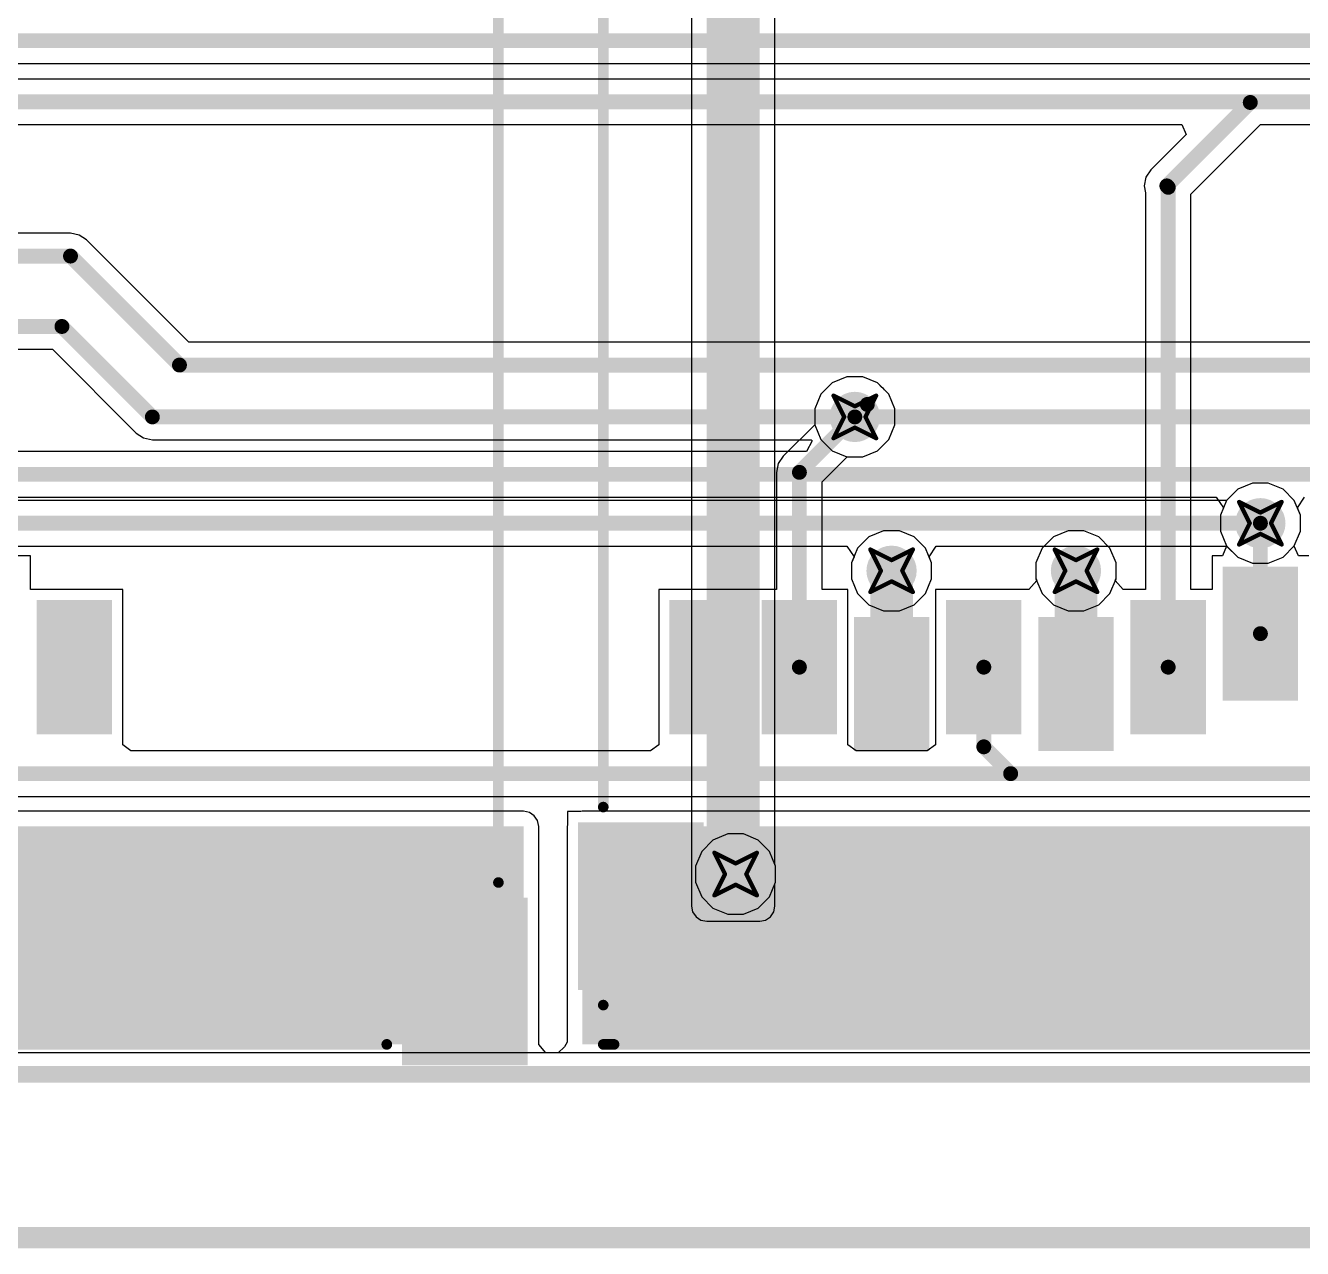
# Model space of a CAD drawing. Header units: inches. Extents: x -3 to 488, y -11 to 93.
# Drawn here: x 70.89 to 86.12, y -9.56 to 5.03 of the extents above; entities that cross this region are included whole.
import ezdxf

# ---------------------------------------------------------------- set-up
doc = ezdxf.new("R2010")
doc.units = ezdxf.units.IN
for name, color, linetype in [('Board Cutout', 216, 'Continuous'), ('Bottom Layer', 5, 'Continuous'), ('Dimension', 6, 'Continuous'), ('Drill Drawing', 1, 'Continuous'), ('Layer 1', 16, 'Continuous'), ('Layer 2', 76, 'Continuous'), ('Top Layer', 1, 'Continuous'), ('Top Overlay', 2, 'Continuous'), ('Top Paste', 8, 'Continuous'), ('Top Solder', 216, 'Continuous'), ('Via Holes', 16, 'Continuous')]:
    doc.layers.add(name, color=color, linetype=linetype)

msp = doc.modelspace()

# ---------------------------------------------------------------- hatches: boundary and pattern name
at = {"layer": 'Bottom Layer'}
h = msp.add_hatch(color=5, dxfattribs=at)
edge = h.paths.add_edge_path()
edge.add_arc((80.783, 0.363), 0.3, 0, 360)
h = msp.add_hatch(color=5, dxfattribs=at)
edge = h.paths.add_edge_path()
edge.add_arc((85.621, -0.905), 0.3, 0, 360)
h = msp.add_hatch(color=5, dxfattribs=at)
edge = h.paths.add_edge_path()
edge.add_arc((81.221, -1.472), 0.3, 0, 360)
h = msp.add_hatch(color=5, dxfattribs=at)
edge = h.paths.add_edge_path()
edge.add_arc((83.421, -1.472), 0.3, 0, 360)
h = msp.add_hatch(color=5, dxfattribs=at)
edge = h.paths.add_edge_path()
edge.add_arc((79.361, -5.09), 0.3, 0, 360)
at = {"layer": 'Layer 1'}
h = msp.add_hatch(color=16, dxfattribs=at)
edge = h.paths.add_edge_path()
edge.add_arc((80.783, 0.363), 0.3, 0, 360)
h = msp.add_hatch(color=16, dxfattribs=at)
edge = h.paths.add_edge_path()
edge.add_arc((85.621, -0.905), 0.3, 0, 360)
h = msp.add_hatch(color=16, dxfattribs=at)
edge = h.paths.add_edge_path()
edge.add_arc((81.221, -1.472), 0.3, 0, 360)
h = msp.add_hatch(color=16, dxfattribs=at)
edge = h.paths.add_edge_path()
edge.add_arc((83.421, -1.472), 0.3, 0, 360)
h = msp.add_hatch(color=16, dxfattribs=at)
edge = h.paths.add_edge_path()
edge.add_arc((79.361, -5.09), 0.3, 0, 360)
at = {"layer": 'Layer 2'}
msp.add_hatch(color=76, dxfattribs=at).paths.add_polyline_path([(79.016, -5.472), (79.648, -5.472), (79.648, 6.978), (79.016, 6.978)])
h = msp.add_hatch(color=76, dxfattribs=at)
edge = h.paths.add_edge_path()
edge.add_arc((80.783, 0.363), 0.3, 0, 360)
h = msp.add_hatch(color=76, dxfattribs=at)
edge = h.paths.add_edge_path()
edge.add_arc((85.621, -0.905), 0.3, 0, 360)
h = msp.add_hatch(color=76, dxfattribs=at)
edge = h.paths.add_edge_path()
edge.add_arc((81.221, -1.472), 0.3, 0, 360)
h = msp.add_hatch(color=76, dxfattribs=at)
edge = h.paths.add_edge_path()
edge.add_arc((83.421, -1.472), 0.3, 0, 360)
h = msp.add_hatch(color=76, dxfattribs=at)
edge = h.paths.add_edge_path()
edge.add_arc((79.361, -5.09), 0.3, 0, 360)
at = {"layer": 'Top Layer'}
h = msp.add_hatch(color=1, dxfattribs=at)
edge = h.paths.add_edge_path()
edge.add_arc((80.783, 0.363), 0.3, 0, 360)
h = msp.add_hatch(color=1, dxfattribs=at)
edge = h.paths.add_edge_path()
edge.add_arc((85.621, -0.905), 0.3, 0, 360)
h = msp.add_hatch(color=1, dxfattribs=at)
edge = h.paths.add_edge_path()
edge.add_arc((81.221, -1.472), 0.3, 0, 360)
h = msp.add_hatch(color=1, dxfattribs=at)
edge = h.paths.add_edge_path()
edge.add_arc((83.421, -1.472), 0.3, 0, 360)
for points in [[(85.221, -1.472), (86.021, -1.472), (86.021, -2.972), (85.221, -2.972)], [(71.07, -1.872), (71.87, -1.872), (71.87, -3.372), (71.07, -3.372)], [(78.621, -1.872), (79.421, -1.872), (79.421, -3.372), (78.621, -3.372)], [(79.721, -1.872), (80.521, -1.872), (80.521, -3.372), (79.721, -3.372)], [(81.921, -1.872), (82.721, -1.872), (82.721, -3.372), (81.921, -3.372)], [(84.121, -1.872), (84.921, -1.872), (84.921, -3.372), (84.121, -3.372)], [(80.821, -2.072), (81.621, -2.072), (81.621, -3.572), (80.821, -3.572)], [(83.021, -2.072), (83.821, -2.072), (83.821, -3.572), (83.021, -3.572)], [(62.28, -7.122), (76.83, -7.122), (76.83, -4.522), (62.28, -4.522)], [(77.531, -7.122), (92.081, -7.122), (92.081, -4.522), (77.531, -4.522)], [(77.531, -4.522), (78.931, -4.522), (78.931, -6.422), (77.531, -6.422)], [(75.43, -5.422), (76.83, -5.422), (76.83, -7.322), (75.43, -7.322)]]:
    msp.add_hatch(color=1, dxfattribs=at).paths.add_polyline_path(points)
h = msp.add_hatch(color=1, dxfattribs=at)
edge = h.paths.add_edge_path()
edge.add_arc((79.361, -5.09), 0.3, 0, 360)
at = {"layer": 'Top Paste'}
for points in [[(85.221, -1.472), (86.021, -1.472), (86.021, -2.972), (85.221, -2.972)], [(71.07, -1.872), (71.87, -1.872), (71.87, -3.372), (71.07, -3.372)], [(78.621, -1.872), (79.421, -1.872), (79.421, -3.372), (78.621, -3.372)], [(79.721, -1.872), (80.521, -1.872), (80.521, -3.372), (79.721, -3.372)], [(81.921, -1.872), (82.721, -1.872), (82.721, -3.372), (81.921, -3.372)], [(84.121, -1.872), (84.921, -1.872), (84.921, -3.372), (84.121, -3.372)], [(80.821, -2.072), (81.621, -2.072), (81.621, -3.572), (80.821, -3.572)], [(83.021, -2.072), (83.821, -2.072), (83.821, -3.572), (83.021, -3.572)], [(77.531, -4.522), (78.931, -4.522), (78.931, -6.422), (77.531, -6.422)], [(75.43, -5.422), (76.83, -5.422), (76.83, -7.322), (75.43, -7.322)]]:
    msp.add_hatch(color=8, dxfattribs=at).paths.add_polyline_path(points)
at = {"layer": 'Top Solder'}
for points in [[(85.171, -1.422), (86.071, -1.422), (86.071, -3.022), (85.171, -3.022)], [(71.02, -1.822), (71.92, -1.822), (71.92, -3.422), (71.02, -3.422)], [(78.571, -1.822), (79.471, -1.822), (79.471, -3.422), (78.571, -3.422)], [(79.671, -1.822), (80.571, -1.822), (80.571, -3.422), (79.671, -3.422)], [(81.871, -1.822), (82.771, -1.822), (82.771, -3.422), (81.871, -3.422)], [(84.071, -1.822), (84.971, -1.822), (84.971, -3.422), (84.071, -3.422)], [(80.771, -2.022), (81.671, -2.022), (81.671, -3.622), (80.771, -3.622)], [(82.971, -2.022), (83.871, -2.022), (83.871, -3.622), (82.971, -3.622)], [(77.481, -4.472), (78.981, -4.472), (78.981, -6.472), (77.481, -6.472)], [(75.38, -5.372), (76.88, -5.372), (76.88, -7.372), (75.38, -7.372)]]:
    msp.add_hatch(color=216, dxfattribs=at).paths.add_polyline_path(points)
at = {"layer": 'Via Holes'}
h = msp.add_hatch(color=7, dxfattribs=at)
edge = h.paths.add_edge_path()
edge.add_arc((80.783, 0.363), 0.15, 0, 360)
h = msp.add_hatch(color=7, dxfattribs=at)
edge = h.paths.add_edge_path()
edge.add_arc((85.621, -0.905), 0.15, 0, 360)
h = msp.add_hatch(color=7, dxfattribs=at)
edge = h.paths.add_edge_path()
edge.add_arc((81.221, -1.472), 0.15, 0, 360)
h = msp.add_hatch(color=7, dxfattribs=at)
edge = h.paths.add_edge_path()
edge.add_arc((83.421, -1.472), 0.15, 0, 360)
h = msp.add_hatch(color=7, dxfattribs=at)
edge = h.paths.add_edge_path()
edge.add_arc((79.361, -5.09), 0.15, 0, 360)

# ---------------------------------------------------------------- linework, layer by layer
at = {"layer": 'Board Cutout'}
msp.add_lwpolyline([(62.09, -7.48, 0.2, 0.2, 0), (122.978, -7.48, 0.2, 0.2, 0)], format="xyseb", dxfattribs=at)
at = {"layer": 'Bottom Layer'}
for p, q in [((80.512, 0.768), (80.378, 0.634)), ((80.688, 0.841), (80.512, 0.768)), ((80.878, 0.841), (80.688, 0.841)), ((81.054, 0.768), (80.878, 0.841)), ((81.188, 0.634), (81.054, 0.768)), ((80.378, 0.634), (80.305, 0.458)), ((81.261, 0.458), (81.188, 0.634)), ((80.305, 0.458), (80.305, 0.268)), ((81.261, 0.268), (81.261, 0.458)), ((80.305, 0.268), (80.378, 0.093)), ((81.188, 0.093), (81.261, 0.268)), ((80.378, 0.093), (80.512, -0.042)), ((81.054, -0.042), (81.188, 0.093)), ((80.512, -0.042), (80.688, -0.114)), ((80.688, -0.114), (80.878, -0.114)), ((80.878, -0.114), (81.054, -0.042)), ((85.526, -0.427), (85.351, -0.5)), ((85.716, -0.427), (85.526, -0.427)), ((85.892, -0.5), (85.716, -0.427)), ((85.351, -0.5), (85.218, -0.633)), ((86.026, -0.635), (85.892, -0.5)), ((85.218, -0.633), (69.096, -0.633)), ((86.099, -0.81), (86.026, -0.635)), ((86.099, -1), (86.099, -0.81)), ((86.026, -1.176), (86.099, -1)), ((66.503, -1.177), (80.689, -1.177)), ((80.689, -1.177), (80.774, -1.304)), ((81.669, -1.304), (81.754, -1.177)), ((81.754, -1.177), (85.218, -1.177)), ((85.218, -1.177), (85.351, -1.31)), ((85.892, -1.31), (86.026, -1.176)), ((80.774, -1.304), (80.744, -1.377)), ((81.699, -1.377), (81.669, -1.304)), ((85.351, -1.31), (85.526, -1.383)), ((85.716, -1.383), (85.892, -1.31)), ((80.744, -1.377), (80.744, -1.567)), ((81.699, -1.567), (81.699, -1.377)), ((85.526, -1.383), (85.716, -1.383)), ((80.744, -1.567), (80.816, -1.743)), ((81.626, -1.743), (81.699, -1.567)), ((80.816, -1.743), (80.951, -1.877)), ((81.492, -1.877), (81.626, -1.743)), ((80.951, -1.877), (81.126, -1.95)), ((81.126, -1.95), (81.316, -1.95)), ((81.316, -1.95), (81.492, -1.877)), ((79.09, -4.685), (78.956, -4.819)), ((79.266, -4.612), (79.09, -4.685)), ((79.456, -4.612), (79.266, -4.612)), ((79.631, -4.685), (79.456, -4.612)), ((79.766, -4.819), (79.631, -4.685)), ((78.956, -4.819), (78.883, -4.995)), ((79.838, -4.995), (79.766, -4.819)), ((78.883, -4.995), (78.883, -5.185)), ((79.838, -5.185), (79.838, -4.995)), ((78.883, -5.185), (78.956, -5.361)), ((79.766, -5.361), (79.838, -5.185)), ((78.956, -5.361), (79.09, -5.495)), ((79.631, -5.495), (79.766, -5.361)), ((79.09, -5.495), (79.266, -5.568)), ((79.266, -5.568), (79.456, -5.568)), ((79.456, -5.568), (79.631, -5.495)), ((106.931, -7.221), (62.09, -7.221))]:
    msp.add_line(p, q, dxfattribs=at)
msp.add_lwpolyline([(65.923, -0.905, 0.178, 0.178, 0), (85.621, -0.905, 0.178, 0.178, 0)], format="xyseb", dxfattribs=at)
msp.add_lwpolyline([(85.577, -0.905, 0.0889, 0.0889, 1), (85.666, -0.905, 0.0889, 0.0889, 1)], format="xyseb", close=True, dxfattribs=at)
at = {"layer": 'Dimension'}
msp.add_lwpolyline([(67.831, -9.429, 0.254, 0.254, 0), (124.998, -9.429, 0.254, 0.254, 0)], format="xyseb", dxfattribs=at)
at = {"layer": 'Drill Drawing'}
for points in [[(80.529, 0.617, 0.0508, 0.0508, 0), (80.783, 0.49, 0.0508, 0.0508, 0)], [(80.529, 0.617, 0.0508, 0.0508, 0), (80.656, 0.363, 0.0508, 0.0508, 0)], [(80.783, 0.49, 0.0508, 0.0508, 0), (81.037, 0.617, 0.0508, 0.0508, 0)], [(80.91, 0.363, 0.0508, 0.0508, 0), (81.037, 0.617, 0.0508, 0.0508, 0)], [(80.529, 0.109, 0.0508, 0.0508, 0), (80.656, 0.363, 0.0508, 0.0508, 0)], [(80.91, 0.363, 0.0508, 0.0508, 0), (81.037, 0.109, 0.0508, 0.0508, 0)], [(80.529, 0.109, 0.0508, 0.0508, 0), (80.783, 0.236, 0.0508, 0.0508, 0)], [(80.783, 0.236, 0.0508, 0.0508, 0), (81.037, 0.109, 0.0508, 0.0508, 0)], [(85.367, -0.651, 0.0508, 0.0508, 0), (85.621, -0.778, 0.0508, 0.0508, 0)], [(85.367, -0.651, 0.0508, 0.0508, 0), (85.494, -0.905, 0.0508, 0.0508, 0)], [(85.621, -0.778, 0.0508, 0.0508, 0), (85.875, -0.651, 0.0508, 0.0508, 0)], [(85.748, -0.905, 0.0508, 0.0508, 0), (85.875, -0.651, 0.0508, 0.0508, 0)], [(85.367, -1.159, 0.0508, 0.0508, 0), (85.494, -0.905, 0.0508, 0.0508, 0)], [(85.748, -0.905, 0.0508, 0.0508, 0), (85.875, -1.159, 0.0508, 0.0508, 0)], [(85.367, -1.159, 0.0508, 0.0508, 0), (85.621, -1.032, 0.0508, 0.0508, 0)], [(85.621, -1.032, 0.0508, 0.0508, 0), (85.875, -1.159, 0.0508, 0.0508, 0)], [(80.967, -1.218, 0.0508, 0.0508, 0), (81.221, -1.345, 0.0508, 0.0508, 0)], [(80.967, -1.218, 0.0508, 0.0508, 0), (81.094, -1.472, 0.0508, 0.0508, 0)], [(81.221, -1.345, 0.0508, 0.0508, 0), (81.475, -1.218, 0.0508, 0.0508, 0)], [(81.348, -1.472, 0.0508, 0.0508, 0), (81.475, -1.218, 0.0508, 0.0508, 0)], [(83.167, -1.218, 0.0508, 0.0508, 0), (83.421, -1.345, 0.0508, 0.0508, 0)], [(83.167, -1.218, 0.0508, 0.0508, 0), (83.294, -1.472, 0.0508, 0.0508, 0)], [(83.421, -1.345, 0.0508, 0.0508, 0), (83.675, -1.218, 0.0508, 0.0508, 0)], [(83.548, -1.472, 0.0508, 0.0508, 0), (83.675, -1.218, 0.0508, 0.0508, 0)], [(80.967, -1.726, 0.0508, 0.0508, 0), (81.094, -1.472, 0.0508, 0.0508, 0)], [(81.348, -1.472, 0.0508, 0.0508, 0), (81.475, -1.726, 0.0508, 0.0508, 0)], [(83.167, -1.726, 0.0508, 0.0508, 0), (83.294, -1.472, 0.0508, 0.0508, 0)], [(83.548, -1.472, 0.0508, 0.0508, 0), (83.675, -1.726, 0.0508, 0.0508, 0)], [(80.967, -1.726, 0.0508, 0.0508, 0), (81.221, -1.599, 0.0508, 0.0508, 0)], [(81.221, -1.599, 0.0508, 0.0508, 0), (81.475, -1.726, 0.0508, 0.0508, 0)], [(83.167, -1.726, 0.0508, 0.0508, 0), (83.421, -1.599, 0.0508, 0.0508, 0)], [(83.421, -1.599, 0.0508, 0.0508, 0), (83.675, -1.726, 0.0508, 0.0508, 0)], [(79.107, -4.836, 0.0508, 0.0508, 0), (79.361, -4.963, 0.0508, 0.0508, 0)], [(79.107, -4.836, 0.0508, 0.0508, 0), (79.234, -5.09, 0.0508, 0.0508, 0)], [(79.361, -4.963, 0.0508, 0.0508, 0), (79.615, -4.836, 0.0508, 0.0508, 0)], [(79.488, -5.09, 0.0508, 0.0508, 0), (79.615, -4.836, 0.0508, 0.0508, 0)], [(79.107, -5.344, 0.0508, 0.0508, 0), (79.234, -5.09, 0.0508, 0.0508, 0)], [(79.488, -5.09, 0.0508, 0.0508, 0), (79.615, -5.344, 0.0508, 0.0508, 0)], [(79.107, -5.344, 0.0508, 0.0508, 0), (79.361, -5.217, 0.0508, 0.0508, 0)], [(79.361, -5.217, 0.0508, 0.0508, 0), (79.615, -5.344, 0.0508, 0.0508, 0)]]:
    msp.add_lwpolyline(points, format="xyseb", dxfattribs=at)
for points in [[(80.516, 0.617, 0.0254, 0.0254, 1), (80.542, 0.617, 0.0254, 0.0254, 1)], [(80.516, 0.617, 0.0254, 0.0254, 1), (80.542, 0.617, 0.0254, 0.0254, 1)], [(81.024, 0.617, 0.0254, 0.0254, 1), (81.05, 0.617, 0.0254, 0.0254, 1)], [(81.024, 0.617, 0.0254, 0.0254, 1), (81.05, 0.617, 0.0254, 0.0254, 1)], [(80.77, 0.49, 0.0254, 0.0254, 1), (80.796, 0.49, 0.0254, 0.0254, 1)], [(80.77, 0.49, 0.0254, 0.0254, 1), (80.796, 0.49, 0.0254, 0.0254, 1)], [(80.643, 0.363, 0.0254, 0.0254, 1), (80.669, 0.363, 0.0254, 0.0254, 1)], [(80.643, 0.363, 0.0254, 0.0254, 1), (80.669, 0.363, 0.0254, 0.0254, 1)], [(80.897, 0.363, 0.0254, 0.0254, 1), (80.923, 0.363, 0.0254, 0.0254, 1)], [(80.897, 0.363, 0.0254, 0.0254, 1), (80.923, 0.363, 0.0254, 0.0254, 1)], [(80.77, 0.236, 0.0254, 0.0254, 1), (80.796, 0.236, 0.0254, 0.0254, 1)], [(80.77, 0.236, 0.0254, 0.0254, 1), (80.796, 0.236, 0.0254, 0.0254, 1)], [(80.516, 0.109, 0.0254, 0.0254, 1), (80.542, 0.109, 0.0254, 0.0254, 1)], [(80.516, 0.109, 0.0254, 0.0254, 1), (80.542, 0.109, 0.0254, 0.0254, 1)], [(81.024, 0.109, 0.0254, 0.0254, 1), (81.05, 0.109, 0.0254, 0.0254, 1)], [(81.024, 0.109, 0.0254, 0.0254, 1), (81.05, 0.109, 0.0254, 0.0254, 1)], [(85.355, -0.651, 0.0254, 0.0254, 1), (85.38, -0.651, 0.0254, 0.0254, 1)], [(85.355, -0.651, 0.0254, 0.0254, 1), (85.38, -0.651, 0.0254, 0.0254, 1)], [(85.609, -0.778, 0.0254, 0.0254, 1), (85.634, -0.778, 0.0254, 0.0254, 1)], [(85.609, -0.778, 0.0254, 0.0254, 1), (85.634, -0.778, 0.0254, 0.0254, 1)], [(85.863, -0.651, 0.0254, 0.0254, 1), (85.888, -0.651, 0.0254, 0.0254, 1)], [(85.863, -0.651, 0.0254, 0.0254, 1), (85.888, -0.651, 0.0254, 0.0254, 1)], [(85.482, -0.905, 0.0254, 0.0254, 1), (85.507, -0.905, 0.0254, 0.0254, 1)], [(85.482, -0.905, 0.0254, 0.0254, 1), (85.507, -0.905, 0.0254, 0.0254, 1)], [(85.736, -0.905, 0.0254, 0.0254, 1), (85.761, -0.905, 0.0254, 0.0254, 1)], [(85.736, -0.905, 0.0254, 0.0254, 1), (85.761, -0.905, 0.0254, 0.0254, 1)], [(85.609, -1.032, 0.0254, 0.0254, 1), (85.634, -1.032, 0.0254, 0.0254, 1)], [(85.609, -1.032, 0.0254, 0.0254, 1), (85.634, -1.032, 0.0254, 0.0254, 1)], [(80.955, -1.218, 0.0254, 0.0254, 1), (80.98, -1.218, 0.0254, 0.0254, 1)], [(80.955, -1.218, 0.0254, 0.0254, 1), (80.98, -1.218, 0.0254, 0.0254, 1)], [(81.463, -1.218, 0.0254, 0.0254, 1), (81.488, -1.218, 0.0254, 0.0254, 1)], [(81.463, -1.218, 0.0254, 0.0254, 1), (81.488, -1.218, 0.0254, 0.0254, 1)], [(83.155, -1.218, 0.0254, 0.0254, 1), (83.18, -1.218, 0.0254, 0.0254, 1)], [(83.155, -1.218, 0.0254, 0.0254, 1), (83.18, -1.218, 0.0254, 0.0254, 1)], [(83.663, -1.218, 0.0254, 0.0254, 1), (83.688, -1.218, 0.0254, 0.0254, 1)], [(83.663, -1.218, 0.0254, 0.0254, 1), (83.688, -1.218, 0.0254, 0.0254, 1)], [(85.355, -1.159, 0.0254, 0.0254, 1), (85.38, -1.159, 0.0254, 0.0254, 1)], [(85.355, -1.159, 0.0254, 0.0254, 1), (85.38, -1.159, 0.0254, 0.0254, 1)], [(85.863, -1.159, 0.0254, 0.0254, 1), (85.888, -1.159, 0.0254, 0.0254, 1)], [(85.863, -1.159, 0.0254, 0.0254, 1), (85.888, -1.159, 0.0254, 0.0254, 1)], [(81.209, -1.345, 0.0254, 0.0254, 1), (81.234, -1.345, 0.0254, 0.0254, 1)], [(81.209, -1.345, 0.0254, 0.0254, 1), (81.234, -1.345, 0.0254, 0.0254, 1)], [(83.409, -1.345, 0.0254, 0.0254, 1), (83.434, -1.345, 0.0254, 0.0254, 1)], [(83.409, -1.345, 0.0254, 0.0254, 1), (83.434, -1.345, 0.0254, 0.0254, 1)], [(81.082, -1.472, 0.0254, 0.0254, 1), (81.107, -1.472, 0.0254, 0.0254, 1)], [(81.082, -1.472, 0.0254, 0.0254, 1), (81.107, -1.472, 0.0254, 0.0254, 1)], [(81.336, -1.472, 0.0254, 0.0254, 1), (81.361, -1.472, 0.0254, 0.0254, 1)], [(81.336, -1.472, 0.0254, 0.0254, 1), (81.361, -1.472, 0.0254, 0.0254, 1)], [(83.282, -1.472, 0.0254, 0.0254, 1), (83.307, -1.472, 0.0254, 0.0254, 1)], [(83.282, -1.472, 0.0254, 0.0254, 1), (83.307, -1.472, 0.0254, 0.0254, 1)], [(83.536, -1.472, 0.0254, 0.0254, 1), (83.561, -1.472, 0.0254, 0.0254, 1)], [(83.536, -1.472, 0.0254, 0.0254, 1), (83.561, -1.472, 0.0254, 0.0254, 1)], [(81.209, -1.599, 0.0254, 0.0254, 1), (81.234, -1.599, 0.0254, 0.0254, 1)], [(81.209, -1.599, 0.0254, 0.0254, 1), (81.234, -1.599, 0.0254, 0.0254, 1)], [(83.409, -1.599, 0.0254, 0.0254, 1), (83.434, -1.599, 0.0254, 0.0254, 1)], [(83.409, -1.599, 0.0254, 0.0254, 1), (83.434, -1.599, 0.0254, 0.0254, 1)], [(80.955, -1.726, 0.0254, 0.0254, 1), (80.98, -1.726, 0.0254, 0.0254, 1)], [(80.955, -1.726, 0.0254, 0.0254, 1), (80.98, -1.726, 0.0254, 0.0254, 1)], [(81.463, -1.726, 0.0254, 0.0254, 1), (81.488, -1.726, 0.0254, 0.0254, 1)], [(81.463, -1.726, 0.0254, 0.0254, 1), (81.488, -1.726, 0.0254, 0.0254, 1)], [(83.155, -1.726, 0.0254, 0.0254, 1), (83.18, -1.726, 0.0254, 0.0254, 1)], [(83.155, -1.726, 0.0254, 0.0254, 1), (83.18, -1.726, 0.0254, 0.0254, 1)], [(83.663, -1.726, 0.0254, 0.0254, 1), (83.688, -1.726, 0.0254, 0.0254, 1)], [(83.663, -1.726, 0.0254, 0.0254, 1), (83.688, -1.726, 0.0254, 0.0254, 1)], [(79.094, -4.836, 0.0254, 0.0254, 1), (79.119, -4.836, 0.0254, 0.0254, 1)], [(79.094, -4.836, 0.0254, 0.0254, 1), (79.119, -4.836, 0.0254, 0.0254, 1)], [(79.602, -4.836, 0.0254, 0.0254, 1), (79.627, -4.836, 0.0254, 0.0254, 1)], [(79.602, -4.836, 0.0254, 0.0254, 1), (79.627, -4.836, 0.0254, 0.0254, 1)], [(79.348, -4.963, 0.0254, 0.0254, 1), (79.373, -4.963, 0.0254, 0.0254, 1)], [(79.348, -4.963, 0.0254, 0.0254, 1), (79.373, -4.963, 0.0254, 0.0254, 1)], [(79.221, -5.09, 0.0254, 0.0254, 1), (79.246, -5.09, 0.0254, 0.0254, 1)], [(79.221, -5.09, 0.0254, 0.0254, 1), (79.246, -5.09, 0.0254, 0.0254, 1)], [(79.475, -5.09, 0.0254, 0.0254, 1), (79.5, -5.09, 0.0254, 0.0254, 1)], [(79.475, -5.09, 0.0254, 0.0254, 1), (79.5, -5.09, 0.0254, 0.0254, 1)], [(79.094, -5.344, 0.0254, 0.0254, 1), (79.119, -5.344, 0.0254, 0.0254, 1)], [(79.094, -5.344, 0.0254, 0.0254, 1), (79.119, -5.344, 0.0254, 0.0254, 1)], [(79.348, -5.217, 0.0254, 0.0254, 1), (79.373, -5.217, 0.0254, 0.0254, 1)], [(79.348, -5.217, 0.0254, 0.0254, 1), (79.373, -5.217, 0.0254, 0.0254, 1)], [(79.602, -5.344, 0.0254, 0.0254, 1), (79.627, -5.344, 0.0254, 0.0254, 1)], [(79.602, -5.344, 0.0254, 0.0254, 1), (79.627, -5.344, 0.0254, 0.0254, 1)]]:
    msp.add_lwpolyline(points, format="xyseb", close=True, dxfattribs=at)
at = {"layer": 'Layer 1'}
for p, q in [((65.636, 4.579), (101.096, 4.579)), ((71.426, 2.554), (66.385, 2.554)), ((71.53, 2.533), (71.426, 2.554)), ((71.618, 2.474), (71.53, 2.533)), ((72.838, 1.254), (71.618, 2.474)), ((99.525, 1.254), (72.838, 1.254)), ((70.713, 1.17), (71.211, 1.17)), ((71.211, 1.17), (72.21, 0.171)), ((72.21, 0.171), (72.298, 0.112)), ((72.298, 0.112), (72.402, 0.091)), ((72.402, 0.091), (80.263, 0.091)), ((80.273, 0.076), (80.205, -0.051)), ((80.263, 0.091), (80.273, 0.076)), ((80.205, -0.051), (68.974, -0.051)), ((68.974, -0.594), (85.095, -0.594)), ((85.095, -0.594), (85.18, -0.721)), ((86.062, -0.721), (86.147, -0.594)), ((85.18, -0.721), (85.144, -0.81)), ((86.099, -0.81), (86.062, -0.721)), ((85.144, -0.81), (85.144, -1)), ((86.099, -1), (86.099, -0.81)), ((83.326, -0.994), (83.151, -1.067)), ((83.516, -0.994), (83.326, -0.994)), ((83.692, -1.067), (83.516, -0.994)), ((85.144, -1), (85.216, -1.176)), ((86.026, -1.176), (86.099, -1)), ((83.016, -1.201), (82.944, -1.377)), ((83.151, -1.067), (83.016, -1.201)), ((83.826, -1.201), (83.692, -1.067)), ((83.899, -1.377), (83.826, -1.201)), ((85.216, -1.176), (85.351, -1.31)), ((85.892, -1.31), (86.026, -1.176)), ((85.351, -1.31), (85.526, -1.383)), ((85.716, -1.383), (85.892, -1.31)), ((82.944, -1.377), (82.944, -1.567)), ((83.899, -1.567), (83.899, -1.377)), ((85.526, -1.383), (85.716, -1.383)), ((82.944, -1.567), (83.016, -1.743)), ((83.826, -1.743), (83.899, -1.567)), ((83.016, -1.743), (83.151, -1.877)), ((83.692, -1.877), (83.826, -1.743)), ((83.151, -1.877), (83.326, -1.95)), ((83.326, -1.95), (83.516, -1.95)), ((83.516, -1.95), (83.692, -1.877)), ((79.09, -4.685), (78.956, -4.819)), ((79.266, -4.612), (79.09, -4.685)), ((79.456, -4.612), (79.266, -4.612)), ((79.631, -4.685), (79.456, -4.612)), ((79.766, -4.819), (79.631, -4.685)), ((78.956, -4.819), (78.883, -4.995)), ((79.838, -4.995), (79.766, -4.819)), ((78.883, -4.995), (78.883, -5.185)), ((79.838, -5.185), (79.838, -4.995)), ((78.883, -5.185), (78.956, -5.361)), ((79.766, -5.361), (79.838, -5.185)), ((78.956, -5.361), (79.09, -5.495)), ((79.631, -5.495), (79.766, -5.361)), ((79.09, -5.495), (79.266, -5.568)), ((79.266, -5.568), (79.456, -5.568)), ((79.456, -5.568), (79.631, -5.495)), ((122.978, -7.221), (62.09, -7.221))]:
    msp.add_line(p, q, dxfattribs=at)
for points in [[(65.636, 4.851, 0.178, 0.178, 0), (120.472, 4.851, 0.178, 0.178, 0)], [(65.981, 2.282, 0.178, 0.178, 0), (71.426, 2.282, 0.178, 0.178, 0)], [(71.426, 2.282, 0.178, 0.178, 0), (72.726, 0.982, 0.178, 0.178, 0)], [(64.209, 1.442, 0.178, 0.178, 0), (71.323, 1.442, 0.178, 0.178, 0)], [(71.323, 1.442, 0.178, 0.178, 0), (72.402, 0.363, 0.178, 0.178, 0)], [(72.726, 0.982, 0.178, 0.178, 0), (99.638, 0.982, 0.178, 0.178, 0)], [(72.402, 0.363, 0.178, 0.178, 0), (80.783, 0.363, 0.178, 0.178, 0)], [(80.783, 0.363, 0.178, 0.178, 0), (96.035, 0.363, 0.178, 0.178, 0)], [(68.57, -0.322, 0.178, 0.178, 0), (116.024, -0.322, 0.178, 0.178, 0)]]:
    msp.add_lwpolyline(points, format="xyseb", dxfattribs=at)
for points in [[(71.381, 2.282, 0.0889, 0.0889, 1), (71.47, 2.282, 0.0889, 0.0889, 1)], [(71.381, 2.282, 0.0889, 0.0889, 1), (71.47, 2.282, 0.0889, 0.0889, 1)], [(71.279, 1.442, 0.0889, 0.0889, 1), (71.368, 1.442, 0.0889, 0.0889, 1)], [(71.279, 1.442, 0.0889, 0.0889, 1), (71.368, 1.442, 0.0889, 0.0889, 1)], [(72.681, 0.982, 0.0889, 0.0889, 1), (72.77, 0.982, 0.0889, 0.0889, 1)], [(72.681, 0.982, 0.0889, 0.0889, 1), (72.77, 0.982, 0.0889, 0.0889, 1)], [(72.358, 0.363, 0.0889, 0.0889, 1), (72.446, 0.363, 0.0889, 0.0889, 1)], [(72.358, 0.363, 0.0889, 0.0889, 1), (72.446, 0.363, 0.0889, 0.0889, 1)], [(80.739, 0.363, 0.0889, 0.0889, 1), (80.827, 0.363, 0.0889, 0.0889, 1)], [(80.739, 0.363, 0.0889, 0.0889, 1), (80.827, 0.363, 0.0889, 0.0889, 1)]]:
    msp.add_lwpolyline(points, format="xyseb", close=True, dxfattribs=at)
at = {"layer": 'Layer 2'}
for p, q in [((78.834, 6.978), (78.834, -5.472)), ((79.829, -4.973), (79.829, 6.329)), ((80.512, 0.768), (80.378, 0.634)), ((80.688, 0.841), (80.512, 0.768)), ((80.878, 0.841), (80.688, 0.841)), ((81.054, 0.768), (80.878, 0.841)), ((81.188, 0.634), (81.054, 0.768)), ((80.378, 0.634), (80.305, 0.458)), ((81.261, 0.458), (81.188, 0.634)), ((80.305, 0.458), (80.305, 0.268)), ((81.261, 0.268), (81.261, 0.458)), ((80.305, 0.268), (80.378, 0.093)), ((81.188, 0.093), (81.261, 0.268)), ((80.378, 0.093), (80.512, -0.042)), ((81.054, -0.042), (81.188, 0.093)), ((80.512, -0.042), (80.688, -0.114)), ((80.688, -0.114), (80.878, -0.114)), ((80.878, -0.114), (81.054, -0.042)), ((85.526, -0.427), (85.351, -0.5)), ((85.716, -0.427), (85.526, -0.427)), ((85.892, -0.5), (85.716, -0.427)), ((85.351, -0.5), (85.216, -0.635)), ((86.026, -0.635), (85.892, -0.5)), ((85.216, -0.635), (85.144, -0.81)), ((86.099, -0.81), (86.026, -0.635)), ((85.144, -0.81), (85.144, -1)), ((86.099, -1), (86.099, -0.81)), ((81.126, -0.994), (80.951, -1.067)), ((81.316, -0.994), (81.126, -0.994)), ((81.492, -1.067), (81.316, -0.994)), ((83.326, -0.994), (83.151, -1.067)), ((83.516, -0.994), (83.326, -0.994)), ((83.692, -1.067), (83.516, -0.994)), ((85.144, -1), (85.216, -1.176)), ((86.026, -1.176), (86.099, -1)), ((80.816, -1.201), (80.744, -1.377)), ((80.951, -1.067), (80.816, -1.201)), ((81.626, -1.201), (81.492, -1.067)), ((81.699, -1.377), (81.626, -1.201)), ((83.016, -1.201), (82.944, -1.377)), ((83.151, -1.067), (83.016, -1.201)), ((83.826, -1.201), (83.692, -1.067)), ((83.899, -1.377), (83.826, -1.201)), ((85.216, -1.176), (85.351, -1.31)), ((85.892, -1.31), (86.026, -1.176)), ((85.351, -1.31), (85.526, -1.383)), ((85.716, -1.383), (85.892, -1.31)), ((80.744, -1.377), (80.744, -1.567)), ((81.699, -1.567), (81.699, -1.377)), ((82.944, -1.377), (82.944, -1.567)), ((83.899, -1.567), (83.899, -1.377)), ((85.526, -1.383), (85.716, -1.383)), ((80.744, -1.567), (80.816, -1.743)), ((81.626, -1.743), (81.699, -1.567)), ((82.944, -1.567), (83.016, -1.743)), ((83.826, -1.743), (83.899, -1.567)), ((80.816, -1.743), (80.951, -1.877)), ((81.492, -1.877), (81.626, -1.743)), ((83.016, -1.743), (83.151, -1.877)), ((83.692, -1.877), (83.826, -1.743)), ((80.951, -1.877), (81.126, -1.95)), ((81.126, -1.95), (81.316, -1.95)), ((81.316, -1.95), (81.492, -1.877)), ((83.151, -1.877), (83.326, -1.95)), ((83.326, -1.95), (83.516, -1.95)), ((83.516, -1.95), (83.692, -1.877)), ((79.838, -4.995), (79.829, -4.973)), ((79.838, -5.185), (79.838, -4.995)), ((79.829, -5.207), (79.838, -5.185)), ((79.829, -5.472), (79.829, -5.207)), ((78.834, -5.472), (78.848, -5.541)), ((79.815, -5.541), (79.829, -5.472)), ((78.848, -5.541), (78.888, -5.6)), ((78.888, -5.6), (78.946, -5.639)), ((79.717, -5.639), (79.776, -5.6)), ((79.776, -5.6), (79.815, -5.541)), ((78.946, -5.639), (79.016, -5.653)), ((79.016, -5.653), (79.648, -5.653)), ((79.648, -5.653), (79.717, -5.639)), ((122.978, -7.221), (62.09, -7.221))]:
    msp.add_line(p, q, dxfattribs=at)
at = {"layer": 'Top Layer'}
for p, q in [((101.09, 4.394), (58.688, 4.394)), ((70.37, 3.85), (84.686, 3.85)), ((84.686, 3.85), (84.735, 3.733)), ((84.793, 3.022), (85.621, 3.85)), ((85.621, 3.85), (100.671, 3.85)), ((84.735, 3.733), (84.313, 3.311)), ((84.254, 3.223), (84.233, 3.119)), ((84.313, 3.311), (84.254, 3.223)), ((84.233, 3.119), (84.249, 3.037)), ((84.249, 3.037), (84.249, -1.694)), ((84.793, -1.694), (84.793, 3.022)), ((80.512, 0.768), (80.378, 0.634)), ((80.688, 0.841), (80.512, 0.768)), ((80.878, 0.841), (80.688, 0.841)), ((81.054, 0.768), (80.878, 0.841)), ((81.106, 0.716), (81.054, 0.768)), ((80.378, 0.634), (80.305, 0.458)), ((81.124, 0.704), (81.106, 0.716)), ((81.136, 0.686), (81.124, 0.704)), ((81.188, 0.634), (81.136, 0.686)), ((81.261, 0.458), (81.188, 0.634)), ((80.305, 0.458), (80.305, 0.27)), ((81.261, 0.268), (81.261, 0.458)), ((80.305, 0.27), (79.929, -0.106)), ((81.188, 0.093), (81.261, 0.268)), ((81.054, -0.042), (81.188, 0.093)), ((79.929, -0.106), (79.87, -0.194)), ((80.393, -0.411), (80.69, -0.114)), ((80.69, -0.114), (80.878, -0.114)), ((80.878, -0.114), (81.054, -0.042)), ((79.87, -0.194), (79.849, -0.298)), ((79.849, -0.298), (79.849, -1.694)), ((80.393, -1.694), (80.393, -0.411)), ((85.526, -0.427), (85.351, -0.5)), ((85.716, -0.427), (85.526, -0.427)), ((85.892, -0.5), (85.716, -0.427)), ((85.351, -0.5), (85.216, -0.635)), ((86.026, -0.635), (85.892, -0.5)), ((85.216, -0.635), (85.144, -0.81)), ((86.099, -0.81), (86.026, -0.635)), ((85.144, -0.81), (85.144, -1)), ((86.099, -1), (86.099, -0.81)), ((83.326, -0.994), (83.151, -1.067)), ((83.516, -0.994), (83.326, -0.994)), ((83.692, -1.067), (83.516, -0.994)), ((85.144, -1), (85.216, -1.176)), ((86.026, -1.176), (86.099, -1)), ((83.016, -1.201), (82.944, -1.377)), ((83.151, -1.067), (83.016, -1.201)), ((83.826, -1.201), (83.692, -1.067)), ((83.899, -1.377), (83.826, -1.201)), ((85.217, -1.177), (85.169, -1.294)), ((85.216, -1.176), (85.217, -1.177)), ((86.025, -1.177), (86.026, -1.176)), ((86.074, -1.294), (86.025, -1.177)), ((70.948, -1.294), (70.642, -1.294)), ((70.948, -1.694), (70.948, -1.294)), ((85.169, -1.294), (85.044, -1.294)), ((85.044, -1.294), (85.044, -1.694)), ((86.199, -1.294), (86.074, -1.294)), ((82.944, -1.377), (82.944, -1.567)), ((83.899, -1.567), (83.899, -1.377)), ((82.953, -1.589), (82.859, -1.694)), ((82.944, -1.567), (82.953, -1.589)), ((83.89, -1.589), (83.899, -1.567)), ((83.984, -1.694), (83.89, -1.589)), ((72.048, -1.694), (70.948, -1.694)), ((72.048, -3.55), (72.048, -1.694)), ((79.849, -1.694), (78.444, -1.694)), ((78.444, -1.694), (78.444, -3.493)), ((80.699, -1.694), (80.393, -1.694)), ((80.699, -3.493), (80.699, -1.694)), ((82.859, -1.694), (81.744, -1.694)), ((81.744, -1.694), (81.744, -3.55)), ((84.249, -1.694), (83.984, -1.694)), ((85.044, -1.694), (84.793, -1.694)), ((78.444, -3.493), (78.444, -3.55)), ((80.699, -3.55), (80.699, -3.493)), ((72.146, -3.62), (72.048, -3.55)), ((78.346, -3.62), (72.146, -3.62)), ((78.444, -3.55), (78.346, -3.62)), ((80.797, -3.62), (80.699, -3.55)), ((81.646, -3.62), (80.797, -3.62)), ((81.744, -3.55), (81.646, -3.62)), ((67.39, -4.164), (82.641, -4.164)), ((82.641, -4.164), (82.641, -4.164)), ((82.641, -4.164), (82.641, -4.164)), ((82.641, -4.164), (97.892, -4.164)), ((76.83, -4.341), (62.28, -4.341)), ((76.9, -4.354), (76.83, -4.341)), ((76.958, -4.394), (76.9, -4.354)), ((76.998, -4.453), (76.958, -4.394)), ((77.514, -4.344), (77.354, -4.344)), ((77.354, -4.344), (77.354, -4.504)), ((77.531, -4.341), (77.514, -4.344)), ((92.081, -4.341), (77.531, -4.341)), ((77.012, -4.522), (76.998, -4.453)), ((77.012, -7.122), (77.012, -4.522)), ((77.354, -4.504), (77.35, -4.522)), ((77.35, -4.522), (77.35, -7.094)), ((77.095, -7.221), (77.012, -7.122)), ((77.321, -7.149), (77.243, -7.221)), ((77.35, -7.094), (77.321, -7.149)), ((77.243, -7.221), (77.095, -7.221))]:
    msp.add_line(p, q, dxfattribs=at)
for points in [[(70.258, 4.122, 0.178, 0.178, 0), (101.494, 4.122, 0.178, 0.178, 0)], [(84.505, 3.119, 0.178, 0.178, 0), (85.5, 4.114, 0.178, 0.178, 0)], [(84.521, -2.622, 0.178, 0.178, 0), (84.521, 3.102, 0.178, 0.178, 0)], [(80.121, -0.298, 0.178, 0.178, 0), (80.932, 0.512, 0.178, 0.178, 0)], [(80.121, -2.622, 0.178, 0.178, 0), (80.121, -0.298, 0.178, 0.178, 0)], [(85.621, -2.222, 0.178, 0.178, 0), (85.621, -0.905, 0.178, 0.178, 0)], [(81.221, -2.822, 0.508, 0.508, 0), (81.221, -1.472, 0.508, 0.508, 0)], [(83.421, -2.822, 0.508, 0.508, 0), (83.421, -1.472, 0.508, 0.508, 0)], [(82.321, -3.572, 0.178, 0.178, 0), (82.321, -2.622, 0.178, 0.178, 0)], [(82.321, -3.572, 0.178, 0.178, 0), (82.641, -3.892, 0.178, 0.178, 0)], [(67.39, -3.892, 0.178, 0.178, 0), (82.641, -3.892, 0.178, 0.178, 0)], [(82.641, -3.892, 0.178, 0.178, 0), (97.892, -3.892, 0.178, 0.178, 0)]]:
    msp.add_lwpolyline(points, format="xyseb", dxfattribs=at)
for points in [[(85.456, 4.114, 0.0889, 0.0889, 1), (85.545, 4.114, 0.0889, 0.0889, 1)], [(84.461, 3.119, 0.0889, 0.0889, 1), (84.55, 3.119, 0.0889, 0.0889, 1)], [(84.477, 3.102, 0.0889, 0.0889, 1), (84.566, 3.102, 0.0889, 0.0889, 1)], [(80.887, 0.512, 0.0889, 0.0889, 1), (80.976, 0.512, 0.0889, 0.0889, 1)], [(80.077, -0.298, 0.0889, 0.0889, 1), (80.166, -0.298, 0.0889, 0.0889, 1)], [(80.077, -0.298, 0.0889, 0.0889, 1), (80.166, -0.298, 0.0889, 0.0889, 1)], [(85.577, -0.905, 0.0889, 0.0889, 1), (85.666, -0.905, 0.0889, 0.0889, 1)], [(81.094, -1.472, 0.254, 0.254, 1), (81.348, -1.472, 0.254, 0.254, 1)], [(83.294, -1.472, 0.254, 0.254, 1), (83.548, -1.472, 0.254, 0.254, 1)], [(85.577, -2.222, 0.0889, 0.0889, 1), (85.666, -2.222, 0.0889, 0.0889, 1)], [(80.077, -2.622, 0.0889, 0.0889, 1), (80.166, -2.622, 0.0889, 0.0889, 1)], [(81.094, -2.822, 0.254, 0.254, 1), (81.348, -2.822, 0.254, 0.254, 1)], [(82.277, -2.622, 0.0889, 0.0889, 1), (82.366, -2.622, 0.0889, 0.0889, 1)], [(83.294, -2.822, 0.254, 0.254, 1), (83.548, -2.822, 0.254, 0.254, 1)], [(84.477, -2.622, 0.0889, 0.0889, 1), (84.566, -2.622, 0.0889, 0.0889, 1)], [(82.277, -3.572, 0.0889, 0.0889, 1), (82.366, -3.572, 0.0889, 0.0889, 1)], [(82.277, -3.572, 0.0889, 0.0889, 1), (82.366, -3.572, 0.0889, 0.0889, 1)], [(82.597, -3.892, 0.0889, 0.0889, 1), (82.686, -3.892, 0.0889, 0.0889, 1)], [(82.597, -3.892, 0.0889, 0.0889, 1), (82.686, -3.892, 0.0889, 0.0889, 1)], [(82.597, -3.892, 0.0889, 0.0889, 1), (82.686, -3.892, 0.0889, 0.0889, 1)]]:
    msp.add_lwpolyline(points, format="xyseb", close=True, dxfattribs=at)
at = {"layer": 'Top Overlay'}
for points in [[(76.53, -5.191, 0.127, 0.127, 0), (76.53, 8.079, 0.127, 0.127, 0)], [(77.781, -4.291, 0.127, 0.127, 0), (77.781, 7.828, 0.127, 0.127, 0)], [(77.781, -7.122, 0.127, 0.127, 0), (77.781, -6.653, 0.127, 0.127, 0)], [(62.659, -7.122, 0.127, 0.127, 0), (75.199, -7.122, 0.127, 0.127, 0)], [(77.781, -7.122, 0.127, 0.127, 0), (77.91, -7.122, 0.127, 0.127, 0)], [(77.91, -7.122, 0.127, 0.127, 0), (90.45, -7.122, 0.127, 0.127, 0)]]:
    msp.add_lwpolyline(points, format="xyseb", dxfattribs=at)
for points in [[(77.75, -4.291, 0.0635, 0.0635, 1), (77.813, -4.291, 0.0635, 0.0635, 1)], [(76.499, -5.191, 0.0635, 0.0635, 1), (76.562, -5.191, 0.0635, 0.0635, 1)], [(77.75, -6.653, 0.0635, 0.0635, 1), (77.813, -6.653, 0.0635, 0.0635, 1)], [(75.167, -7.122, 0.0635, 0.0635, 1), (75.231, -7.122, 0.0635, 0.0635, 1)], [(77.75, -7.122, 0.0635, 0.0635, 1), (77.813, -7.122, 0.0635, 0.0635, 1)], [(77.75, -7.122, 0.0635, 0.0635, 1), (77.813, -7.122, 0.0635, 0.0635, 1)], [(77.879, -7.122, 0.0635, 0.0635, 1), (77.942, -7.122, 0.0635, 0.0635, 1)], [(77.879, -7.122, 0.0635, 0.0635, 1), (77.942, -7.122, 0.0635, 0.0635, 1)]]:
    msp.add_lwpolyline(points, format="xyseb", close=True, dxfattribs=at)

doc.saveas('drawing.dxf')
